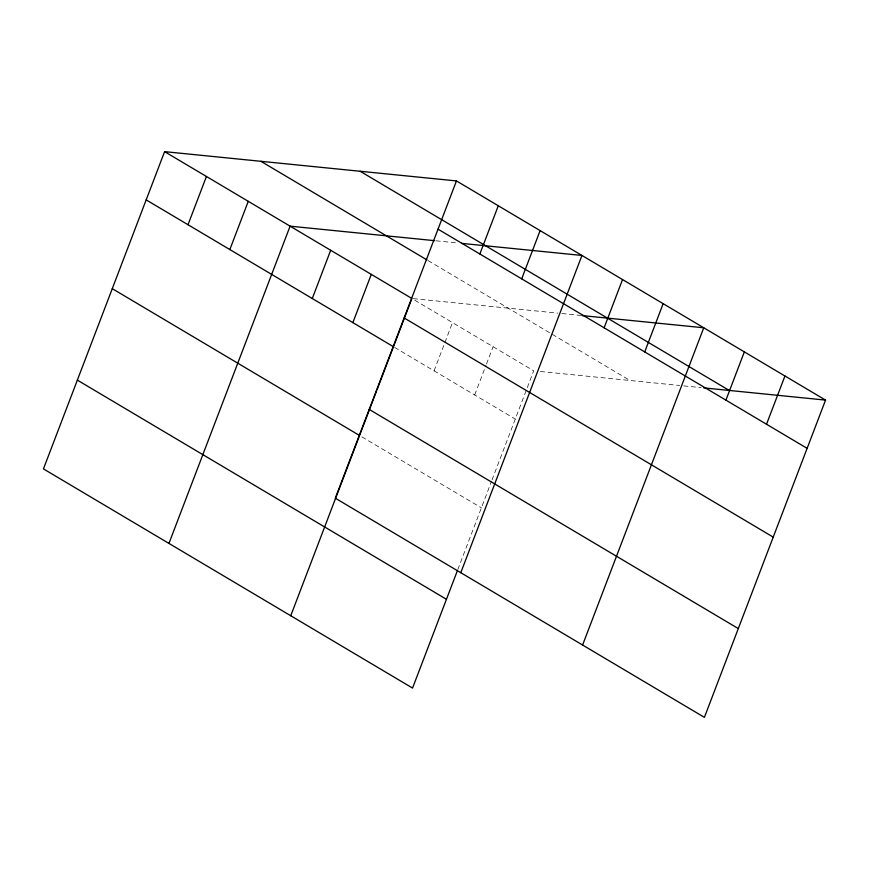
<?xml version="1.0" encoding="UTF-8"?>
<svg xmlns="http://www.w3.org/2000/svg" width="869" height="869" viewBox="0 0 869 869"><rect width="100%" height="100%" fill="white"/><g stroke="black" fill="none" stroke-linecap="round" stroke-linejoin="round"><path stroke-width="0.65" stroke-dasharray="4.34 3.26" d="M434.076 370.846L452.499 322.605M474.68 394.95L486.01 365.262M486.488 364.035L493.092 346.709M457.778 569.64L491.55 481.209M492.028 479.938L533.696 370.824L413.057 299.186M436.021 240.811L456.127 242.82M413.231 298.632L557.822 313.133M561.841 313.535L580.611 315.425M540.388 371.498L679.623 385.467M683.642 385.869L701.077 387.617M428.167 260.624L630.014 380.492M394.635 347.426L515.274 419.064M361.895 436.879L481.372 507.833"/><path stroke-width="1.3" d="M456.453 180.926L335.304 498.176L704.401 717.359L825.55 400.109L456.453 180.926L164.599 151.64L43.45 468.891L412.547 688.074L457.311 570.868M188.008 224.723L206.431 176.483M229.84 249.566L248.262 201.326M168.944 543.418L290.094 226.168L434.674 240.67M312.275 298.512L330.687 250.272M352.868 322.627L371.291 274.387M290.746 615.741L359.103 436.738M376.527 391.115L359.57 435.51L112.275 288.66M377.005 389.855L392.984 348.002M479.862 254.009L498.285 205.768M521.693 278.851L540.116 230.611M460.798 572.704L581.948 255.453L461.493 243.363M604.118 327.798L622.541 279.557M644.722 351.912L663.145 303.672M582.599 645.026L703.749 327.776L581.958 315.556M725.93 400.131L744.353 351.891M766.523 424.235L784.946 375.995M703.76 387.889L825.55 400.109M360.135 171.258L729.243 390.442M438.03 229.166L807.127 448.35M260.906 161.308L427.005 259.94M164.599 151.64L411.895 298.491L393.472 346.731L146.177 199.881M404.128 317.945L773.225 537.118M369.206 409.408L738.302 628.58M77.352 380.122L446.449 599.295"/></g></svg>
